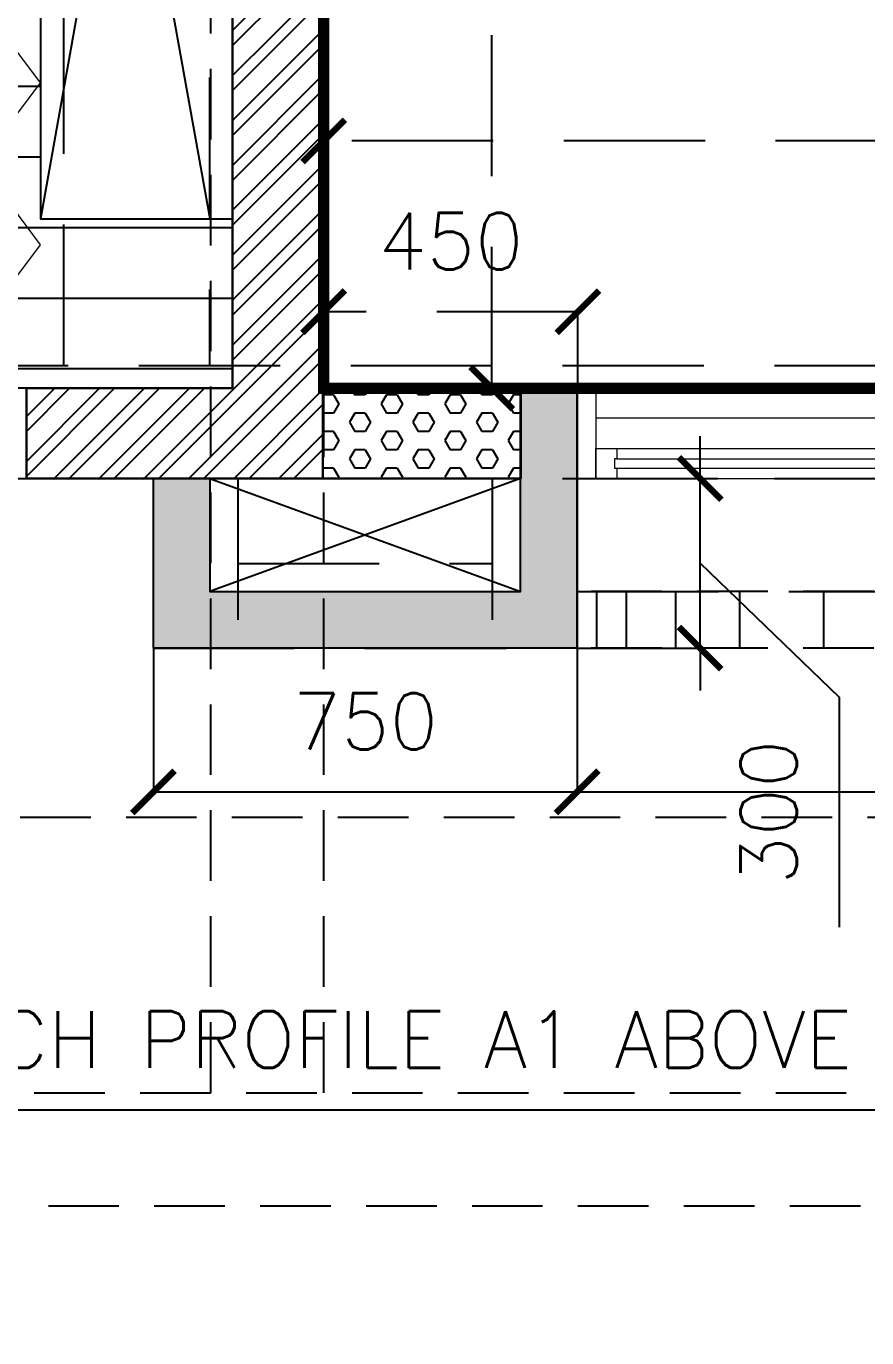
# Model space of a CAD drawing. Header units: millimetres. Extents: x 1135099 to 1230264, y -5736945 to -5695799.
# Drawn here: x 1186106 to 1187594, y -5721204 to -5718883 of the extents above; entities that cross this region are included whole.
import ezdxf

# ---------------------------------------------------------------- set-up
doc = ezdxf.new("R2010")
doc.units = ezdxf.units.MM
doc.header["$LTSCALE"] = 1000
doc.header["$MEASUREMENT"] = 0
for name, pattern in [('$0$( Hidden )', [0.375, 0.25, -0.125]), ('$0$AUDIT_D_120904163729-0', [0]), ('$0$HIDDEN', [0.375, 0.25, -0.125]), ('3BHK-A$0$AUDIT_D_120904163729-0', [0]), ('AUDIT_D_120904163729-0', [0]), ('T8(T9 IS SIMILAR) - 1st FLOOR ELEVATION$0$AUDIT_D_120904163729-0', [0]), ('T8(T9 IS SIMILAR) - 1st FLOOR ELEVATION$0$HIDDEN', [0.375, 0.25, -0.125]), ('T8(T9 IS SIMILAR) - DIMENSION & TEXTING$0$HIDDEN', [0.375, 0.25, -0.125]), ('T8(T9 IS SIMILAR) - TYPICAL FLOOR ELEVATION$1$AUDIT_D_120904163729-0', [0]), ('T8(T9 IS SIMILAR) - TYPICAL FLOOR ELEVATION$1$HIDDEN', [0.375, 0.25, -0.125]), ('T8(T9 IS SIMILAR)$0$$0$HIDDEN', [0.375, 0.25, -0.125])]:
    doc.linetypes.add(name, pattern=pattern)
doc.layers.get('0').update_dxf_attribs({"linetype": 'AUDIT_D_120904163729-0'})
for name, color, linetype in [('$0$a-beam 2', 50, 'Continuous'), ('$0$A-DIM', 1, '$0$AUDIT_D_120904163729-0'), ('3BHK-A$0$A-HATCH -160', 251, '3BHK-A$0$AUDIT_D_120904163729-0'), ('3BHK-A$0$CUT-OUT', 49, 'Continuous'), ('3BHK-A$0$ELE 1', 1, 'Continuous'), ('3BHK-A$0$LEDGE WALL', 5, 'Continuous'), ('T8(T9 IS SIMILAR) - 1st FLOOR ELEVATION$0$A-WALL-FEATURES', 110, 'T8(T9 IS SIMILAR) - 1st FLOOR ELEVATION$0$AUDIT_D_120904163729-0'), ('T8(T9 IS SIMILAR) - DIMENSION & TEXTING$0$A-DIMENSIONS', 2, 'T8(T9 IS SIMILAR) - DIMENSION & TEXTING$0$HIDDEN'), ('T8(T9 IS SIMILAR) - TYPICAL FLOOR ELEVATION$1$A-DIM', 1, 'T8(T9 IS SIMILAR) - TYPICAL FLOOR ELEVATION$1$AUDIT_D_120904163729-0'), ('T8(T9 IS SIMILAR) - TYPICAL FLOOR ELEVATION$1$A-WALL HATCH', 252, 'T8(T9 IS SIMILAR) - TYPICAL FLOOR ELEVATION$1$AUDIT_D_120904163729-0'), ('T8(T9 IS SIMILAR) - TYPICAL FLOOR ELEVATION$1$A-WALL-FEATURES', 6, 'T8(T9 IS SIMILAR) - TYPICAL FLOOR ELEVATION$1$AUDIT_D_120904163729-0'), ('T8(T9 IS SIMILAR)$0$S-BEAM', 20, 'T8(T9 IS SIMILAR)$0$$0$HIDDEN')]:
    doc.layers.add(name, color=color, linetype=linetype)
for name, color, linetype, lineweight in [('3BHK-A$0$A-ODU', 30, 'Continuous', 20), ('3BHK-A$0$A-WALL- 160', 6, 'Continuous', 30), ('3BHK-A$0$Window', 4, 'Continuous', 20), ('T8(T9 IS SIMILAR)$0$D&W', 8, 'Continuous', 25)]:
    doc.layers.add(name, color=color, linetype=linetype, lineweight=lineweight)
doc.layers.add('A-RERA CARPET AREA', color=30, linetype='Continuous', plot=False)
doc.styles.add('$4$Romans 1', font='romans.shx', dxfattribs={"height": 100})
doc.styles.add('T8(T9 IS SIMILAR) - DIMENSION & TEXTING$0$Romans 1', font='romans.shx', dxfattribs={"height": 100})
doc.styles.add('T8(T9 IS SIMILAR) - TYPICAL FLOOR ELEVATION$1$Romans 1', font='romans.shx', dxfattribs={"height": 100})
doc.dimstyles.new('$1$ALPINE S', dxfattribs={"dimscale": 0, "dimtxt": 100, "dimasz": 75, "dimexe": 0, "dimexo": 0, "dimgap": 75, "dimtad": 1, "dimdec": 0, "dimzin": 0, "dimdsep": 46, "dimtxsty": '$4$Romans 1', "dimblk": '$4$_ArchTick', "dimcen": 0.09, "dimclrd": 256, "dimclre": 256, "dimclrt": 7, "dimadec": 0, "dimazin": 0, "dimtfac": 1, "dimtdec": 0, "dimtofl": 0, "dimtmove": 1, "dimatfit": 0, "dimldrblk": '$1$_Open90', "dimfxl": 1, "dimtolj": 1, "dimtzin": 0, "dimarcsym": 0})
doc.dimstyles.new('T8(T9 IS SIMILAR) - DIMENSION & TEXTING$0$ALPINE S', dxfattribs={"dimscale": 0, "dimtxt": 100, "dimasz": 75, "dimexe": 0, "dimexo": 0, "dimgap": 75, "dimtad": 1, "dimdec": 0, "dimzin": 0, "dimdsep": 46, "dimtxsty": 'T8(T9 IS SIMILAR) - DIMENSION & TEXTING$0$Romans 1', "dimblk": 'T8(T9 IS SIMILAR) - DIMENSION & TEXTING$0$_ArchTick', "dimcen": 0.09, "dimclrd": 256, "dimclre": 256, "dimclrt": 7, "dimadec": 0, "dimazin": 0, "dimtfac": 1, "dimtdec": 0, "dimtofl": 0, "dimtmove": 1, "dimatfit": 0, "dimldrblk": 'T8(T9 IS SIMILAR) - DIMENSION & TEXTING$0$_Open90', "dimfxl": 1, "dimtolj": 1, "dimtzin": 0, "dimarcsym": 0})
doc.dimstyles.new('T8(T9 IS SIMILAR) - TYPICAL FLOOR ELEVATION$1$ALPINE S', dxfattribs={"dimscale": 0, "dimtxt": 100, "dimasz": 75, "dimexe": 0, "dimexo": 0, "dimgap": 75, "dimtad": 1, "dimdec": 0, "dimzin": 0, "dimdsep": 46, "dimtxsty": 'T8(T9 IS SIMILAR) - TYPICAL FLOOR ELEVATION$1$Romans 1', "dimblk": 'T8(T9 IS SIMILAR) - TYPICAL FLOOR ELEVATION$1$_ArchTick', "dimcen": 0.09, "dimclrd": 256, "dimclre": 256, "dimclrt": 7, "dimadec": 0, "dimazin": 0, "dimtfac": 1, "dimtdec": 0, "dimtofl": 0, "dimtmove": 1, "dimatfit": 0, "dimldrblk": 'T8(T9 IS SIMILAR) - TYPICAL FLOOR ELEVATION$1$_Open90', "dimfxl": 1, "dimtolj": 1, "dimtzin": 0, "dimarcsym": 0})

# ---------------------------------------------------------------- blocks, each defined once
blk = doc.blocks.new('$0$A$C76D3746F')
at = {"layer": '$0$a-beam 2', "color": 8, "linetype": '$0$( Hidden )', "ltscale": 0.5}
for p, q in [((-1800, -10184.9, 0), (-1800, -5599.8)), ((-1600, -10184.9, 0), (-1600, -5599.8)), ((-350.1, -10184.9, 0), (-5100, -10184.9)), ((0, -10384.9, 0), (-5100, -10384.9))]:
    blk.add_line(p, q, dxfattribs=at)
blk = doc.blocks.new('T8(T9 IS SIMILAR) - DIMENSION & TEXTING$0$_ArchTick')
at = {"color": 0, "linetype": 'ByBlock', "const_width": 0.15}
blk.add_lwpolyline([(-0.5, -0.5), (0.5, 0.5)], dxfattribs=at)
blk = doc.blocks.new('*D382')
at = {"layer": 'T8(T9 IS SIMILAR) - DIMENSION & TEXTING$0$A-DIMENSIONS', "linetype": 'T8(T9 IS SIMILAR) - DIMENSION & TEXTING$0$HIDDEN', "lineweight": -2, "transparency": 16777216}
for p, q in [((1186632.7, -5719227.5), (1186632.7, -5719085.7)), ((1189932.7, -5719227.5), (1189932.7, -5719085.7))]:
    blk.add_line(p, q, dxfattribs=at)
at = {"layer": 'T8(T9 IS SIMILAR) - DIMENSION & TEXTING$0$A-DIMENSIONS', "lineweight": -2, "transparency": 16777216}
blk.add_line((1189932.7, -5719085.7), (1186632.7, -5719085.7), dxfattribs=at)
at = {"layer": 'T8(T9 IS SIMILAR) - DIMENSION & TEXTING$0$A-DIMENSIONS', "linetype": 'ByBlock', "lineweight": -2, "transparency": 16777216, "xscale": 75, "yscale": 75, "zscale": 75, "rotation": 180}
blk.add_blockref('T8(T9 IS SIMILAR) - DIMENSION & TEXTING$0$_ArchTick', (1186632.7, -5719085.7), dxfattribs=at)
at = {"layer": 'T8(T9 IS SIMILAR) - DIMENSION & TEXTING$0$A-DIMENSIONS', "linetype": 'ByBlock', "lineweight": -2, "transparency": 16777216, "xscale": 75, "yscale": 75, "zscale": 75}
blk.add_blockref('T8(T9 IS SIMILAR) - DIMENSION & TEXTING$0$_ArchTick', (1189932.7, -5719085.7), dxfattribs=at)
at = {"layer": 'T8(T9 IS SIMILAR) - DIMENSION & TEXTING$0$A-DIMENSIONS', "color": 7, "linetype": 'ByBlock', "transparency": 16777216, "insert": (1188282.7, -5718960.7), "char_height": 100, "attachment_point": 5, "style": 'T8(T9 IS SIMILAR) - DIMENSION & TEXTING$0$Romans 1'}
blk.add_mtext('\\A1;3300', dxfattribs=at)
blk = doc.blocks.new('T8(T9 IS SIMILAR) - DIMENSION & TEXTING$0$_Open90')
at = {"color": 0, "linetype": 'ByBlock', "lineweight": -2}
for p, q in [((-0.5, 0.5), (0, 0)), ((0, 0), (-1, 0)), ((0, 0), (-0.5, -0.5))]:
    blk.add_line(p, q, dxfattribs=at)
blk = doc.blocks.new('*D387')
at = {"layer": 'T8(T9 IS SIMILAR) - DIMENSION & TEXTING$0$A-DIMENSIONS', "linetype": 'T8(T9 IS SIMILAR) - DIMENSION & TEXTING$0$HIDDEN', "lineweight": -2, "transparency": 16777216}
for p, q in [((1186632.7, -5719523.5), (1186632.7, -5719388)), ((1187082.7, -5719523.5), (1187082.7, -5719388))]:
    blk.add_line(p, q, dxfattribs=at)
at = {"layer": 'T8(T9 IS SIMILAR) - DIMENSION & TEXTING$0$A-DIMENSIONS', "lineweight": -2, "transparency": 16777216}
blk.add_line((1187082.7, -5719388), (1186632.7, -5719388), dxfattribs=at)
at = {"layer": 'T8(T9 IS SIMILAR) - DIMENSION & TEXTING$0$A-DIMENSIONS', "linetype": 'ByBlock', "lineweight": -2, "transparency": 16777216, "xscale": 75, "yscale": 75, "zscale": 75, "rotation": 180}
blk.add_blockref('T8(T9 IS SIMILAR) - DIMENSION & TEXTING$0$_ArchTick', (1186632.7, -5719388), dxfattribs=at)
at = {"layer": 'T8(T9 IS SIMILAR) - DIMENSION & TEXTING$0$A-DIMENSIONS', "linetype": 'ByBlock', "lineweight": -2, "transparency": 16777216, "xscale": 75, "yscale": 75, "zscale": 75}
blk.add_blockref('T8(T9 IS SIMILAR) - DIMENSION & TEXTING$0$_ArchTick', (1187082.7, -5719388), dxfattribs=at)
at = {"layer": 'T8(T9 IS SIMILAR) - DIMENSION & TEXTING$0$A-DIMENSIONS', "color": 7, "linetype": 'ByBlock', "transparency": 16777216, "insert": (1186857.7, -5719263), "char_height": 100, "attachment_point": 5, "style": 'T8(T9 IS SIMILAR) - DIMENSION & TEXTING$0$Romans 1'}
blk.add_mtext('\\A1;450', dxfattribs=at)
blk = doc.blocks.new('*D364')
at = {"layer": 'T8(T9 IS SIMILAR) - DIMENSION & TEXTING$0$A-DIMENSIONS', "linetype": 'T8(T9 IS SIMILAR) - DIMENSION & TEXTING$0$HIDDEN', "lineweight": -2, "transparency": 16777216}
for p, q in [((1187097.1, -5714848.5), (1186930.2, -5714848.5)), ((1187097.1, -5719523.3), (1186930.2, -5719523.3))]:
    blk.add_line(p, q, dxfattribs=at)
at = {"layer": 'T8(T9 IS SIMILAR) - DIMENSION & TEXTING$0$A-DIMENSIONS', "lineweight": -2, "transparency": 16777216}
blk.add_line((1186930.2, -5719523.3), (1186930.2, -5714848.5), dxfattribs=at)
at = {"layer": 'T8(T9 IS SIMILAR) - DIMENSION & TEXTING$0$A-DIMENSIONS', "linetype": 'ByBlock', "lineweight": -2, "transparency": 16777216, "xscale": 75, "yscale": 75, "zscale": 75}
for p, rotation in [((1186930.2, -5714848.5), 90), ((1186930.2, -5719523.3), 270)]:
    blk.add_blockref('T8(T9 IS SIMILAR) - DIMENSION & TEXTING$0$_ArchTick', p, dxfattribs=dict(at, rotation=rotation))
at = {"layer": 'T8(T9 IS SIMILAR) - DIMENSION & TEXTING$0$A-DIMENSIONS', "color": 7, "linetype": 'ByBlock', "transparency": 16777216, "insert": (1186805.2, -5717185.9), "char_height": 100, "attachment_point": 5, "rotation": 90, "style": 'T8(T9 IS SIMILAR) - DIMENSION & TEXTING$0$Romans 1'}
blk.add_mtext('\\A1;4675', dxfattribs=at)
blk = doc.blocks.new('T8(T9 IS SIMILAR) - 1st FLOOR ELEVATION')
at = {"layer": 'T8(T9 IS SIMILAR) - 1st FLOOR ELEVATION$0$A-WALL-FEATURES', "color": 4, "linetype": 'T8(T9 IS SIMILAR) - 1st FLOOR ELEVATION$0$HIDDEN', "ltscale": 0.5}
for p, q in [((1189481.4, -5719883.3, -0.6), (1187081.4, -5719883.3, -0.6)), ((1187081.4, -5719983.3, -0.6), (1187081.4, -5719883.3, -0.6)), ((1187116.3, -5719983.3, -0.6), (1187116.3, -5719883.3, -0.6)), ((1187168.7, -5719983.3, -0.6), (1187168.7, -5719883.3, -0.6)), ((1187256, -5719983.3, -0.6), (1187256, -5719883.3, -0.6)), ((1187369.5, -5719983.3, -0.6), (1187369.5, -5719883.3, -0.6)), ((1187517.9, -5719983.3, -0.6), (1187517.9, -5719883.3, -0.6)), ((1189481.4, -5719983.3, -0.6), (1187081.4, -5719983.3, -0.6))]:
    blk.add_line(p, q, dxfattribs=at)
at = {"layer": 'T8(T9 IS SIMILAR) - 1st FLOOR ELEVATION$0$A-WALL-FEATURES', "color": 4, "linetype": 'T8(T9 IS SIMILAR) - 1st FLOOR ELEVATION$0$HIDDEN', "ltscale": 0.5, "elevation": 0}
blk.add_lwpolyline([(1190532.7, -5717733.5), (1190532.7, -5720283.5), (1186032.7, -5720283.5), (1186032.7, -5719683.5)], dxfattribs=at)
blk = doc.blocks.new('3BHK-A$0$2400')
at = {"layer": '3BHK-A$0$Window', "color": 1, "lineweight": 13}
for p, q in [((1151176.5, -5692111.9), (1148842.5, -5692111.9)), ((1149607.5, -5692111.9), (1148880, -5692111.9)), ((1149607.5, -5692165.3), (1148880, -5692165.3)), ((1150373.7, -5692165.3), (1149645, -5692165.3)), ((1150411.2, -5692165.3), (1151176.5, -5692165.3)), ((1149607.5, -5692218.6), (1148842.5, -5692218.6)), ((1150373.7, -5692218.6), (1149645, -5692218.6)), ((1151139, -5692218.6), (1150411.2, -5692218.6)), ((1150373.7, -5692271.9), (1148842.5, -5692271.9)), ((1151139, -5692271.9), (1150411.2, -5692271.9))]:
    blk.add_line(p, q, dxfattribs=at)
at = {"layer": '3BHK-A$0$Window', "color": 5, "lineweight": 13}
for p, q in [((1149607.5, -5692142.2), (1148880, -5692142.2)), ((1149607.5, -5692146.7), (1148880, -5692146.7)), ((1150373.7, -5692183.8), (1149645, -5692183.8)), ((1150373.7, -5692200), (1149645, -5692200)), ((1151139, -5692237.2), (1150411.2, -5692237.2)), ((1151139, -5692253.3), (1150411.2, -5692253.3))]:
    blk.add_line(p, q, dxfattribs=at)
at = {"layer": '3BHK-A$0$Window', "color": 4, "lineweight": 13}
for points in [[(1148842.5, -5692111.9), (1148809.5, -5692111.9), (1148809.5, -5692271.9), (1148842.5, -5692271.9)], [(1148880, -5692146.7), (1148880, -5692165.3), (1148842.5, -5692165.3), (1148842.5, -5692111.9), (1148880, -5692111.9), (1148880, -5692142.2), (1148875.5, -5692142.2), (1148875.5, -5692146.7)], [(1149607.5, -5692146.7), (1149607.5, -5692165.3), (1149645, -5692165.3), (1149645, -5692111.9), (1149607.5, -5692111.9), (1149607.5, -5692142.2), (1149612, -5692142.2), (1149612, -5692146.7)], [(1151209.5, -5692111.9), (1151176.5, -5692111.9), (1151176.5, -5692271.9), (1151209.5, -5692271.9)], [(1149645, -5692200), (1149645, -5692218.6), (1149607.5, -5692218.6), (1149607.5, -5692165.3), (1149645, -5692165.3), (1149645, -5692183.8), (1149640.5, -5692183.8), (1149640.5, -5692200)], [(1150373.7, -5692200), (1150373.7, -5692218.6), (1150411.2, -5692218.6), (1150411.2, -5692165.3), (1150373.7, -5692165.3), (1150373.7, -5692183.8), (1150378.2, -5692183.8), (1150378.2, -5692200)], [(1150411.2, -5692253.3), (1150411.2, -5692271.9), (1150373.7, -5692271.9), (1150373.7, -5692218.6), (1150411.2, -5692218.6), (1150411.2, -5692237.2), (1150406.7, -5692237.2), (1150406.7, -5692253.3)], [(1151139, -5692253.3), (1151139, -5692271.9), (1151176.5, -5692271.9), (1151176.5, -5692218.6), (1151139, -5692218.6), (1151139, -5692237.2), (1151143.5, -5692237.2), (1151143.5, -5692253.3)]]:
    blk.add_lwpolyline(points, close=True, dxfattribs=at)
blk = doc.blocks.new('3BHK-A$0$odu1')
at = {"layer": '3BHK-A$0$A-ODU'}
for p, q in [((258.1, -900), (258.1, -926.8)), ((271.4, -900), (271.4, -926.8)), ((289, -900), (289, -926.8)), ((302.3, -900), (302.3, -926.8)), ((271.4, -926.8), (258.1, -926.8)), ((302.3, -926.8), (289, -926.8))]:
    blk.add_line(p, q, dxfattribs=at)
for points in [[(88.5, -533), (88.5, -55, 0.504861), (60.4, -82.8), (60.4, -505.3, 0.504861)], [(88.5, -528.7), (88.5, -59.3), (88.5, -59.3, 0.414214), (65.1, -82.8), (65.1, -505.3, 0.414214), (88.5, -528.7)]]:
    blk.add_lwpolyline(points, format="xyb", close=True, dxfattribs=at)
for points in [[(388.5, -900), (388.5, -55), (88.5, -55), (88.5, -900)], [(365.1, -876.5), (365.1, -78.5), (112, -78.5), (112, -876.5)]]:
    blk.add_lwpolyline(points, close=True, dxfattribs=at)
at = {"layer": '3BHK-A$0$A-ODU', "color": 0, "lineweight": 20, "ltscale": 300}
for points in [[(32, -169.4), (-70.1, -169.4), (-70.1, -218.7), (-122.9, -148.3), (-70.1, -77.9), (-70.1, -127.2), (32, -127.2)], [(32, -456), (-70.1, -456), (-70.1, -505.3), (-122.9, -434.9), (-70.1, -364.4), (-70.1, -413.7), (32, -413.7)]]:
    blk.add_lwpolyline(points, close=True, dxfattribs=at)
at = {"layer": '3BHK-A$0$A-ODU', "color": 3}
for points in [[(88.5, -212.3), (53.8, -212.3), (53.8, -235.7), (88.5, -235.7)], [(388.5, -212.3), (463.5, -212.3), (463.5, -235.7), (388.5, -235.7)], [(88.5, -742.7), (53.8, -742.7), (53.8, -719.3), (88.5, -719.3)], [(388.5, -742.7), (463.5, -742.7), (463.5, -719.3), (388.5, -719.3)]]:
    blk.add_lwpolyline(points, dxfattribs=at)
blk = doc.blocks.new('3BHK-A')
at = {"layer": '3BHK-A$0$A-HATCH -160', "linetype": 'ByBlock'}
h = blk.add_hatch(dxfattribs=at)
h.set_pattern_fill('ANSI32', color=256, scale=150)
h.set_pattern_definition([(45, (-0.65, 1285.594), (-39.77475644, 39.77475644), []), (45, (25.864, 1285.594), (-39.77475644, 39.77475644), [])])
h.paths.add_polyline_path([(1186107.7, -5719684.9), (1186107.7, -5719524.7), (1186472.7, -5719524.7), (1186472.7, -5717559.7), (1186152.8, -5717559.7), (1186152.8, -5717399.7), (1186632.7, -5717399.7), (1186632.7, -5719524.7), (1186632.7, -5719523.4), (1186632.7, -5719683.5)])
at = {"layer": '3BHK-A$0$CUT-OUT'}
h = blk.add_hatch(dxfattribs=at)
h.set_pattern_fill('ANSI31', color=256, scale=1000, angle=135)
h.set_pattern_definition([(180, (23757.98, 261.17), (-2e-14, -125), [])])
h.paths.add_polyline_path([(1186472.3, -5719523.5), (1184992.7, -5719523.5), (1184992.7, -5719223.5), (1185485.5, -5719223.5), (1185485.5, -5717558.5), (1186132.6, -5717558.5), (1186132.6, -5719223.5), (1186472.6, -5719223.5)])
at = {"layer": '3BHK-A$0$LEDGE WALL'}
h = blk.add_hatch(dxfattribs=at)
h.set_pattern_fill('HEX', color=8, scale=150, angle=180)
h.paths.add_polyline_path([(1186982.8, -5719523.5), (1186632.7, -5719523.5), (1186632.7, -5719683.5), (1186982.8, -5719683.5)])
at = {"layer": '3BHK-A$0$A-WALL- 160', "linetype": 'ByBlock'}
for p, q in [((1186632.7, -5719683.5, 0), (1186632.7, -5717398.5, 0)), ((1186472.7, -5719523.5, 0), (1186472.7, -5717558.5, 0)), ((1187082.7, -5719523.5, 0), (1187082.7, -5719683.5, 0)), ((1186472.7, -5719683.5, 0), (1186632.7, -5719683.5, 0))]:
    blk.add_line(p, q, dxfattribs=at)
at = {"layer": '3BHK-A$0$A-WALL- 160', "linetype": 'ByBlock', "elevation": 0}
blk.add_lwpolyline([(1186472.7, -5719683.5), (1186107.7, -5719683.5), (1186107.7, -5719523.5), (1186472.7, -5719523.5)], dxfattribs=at)
at = {"layer": '3BHK-A$0$A-WALL- 160', "linetype": 'ByBlock', "elevation": -0.5}
blk.add_lwpolyline([(1186982.8, -5719523.5), (1186632.7, -5719523.5), (1186632.7, -5719683.5), (1186982.8, -5719683.5)], close=True, dxfattribs=at)
at = {"layer": '3BHK-A$0$CUT-OUT'}
for p, q in [((1186132.3, -5717558.5, 0), (1186432.7, -5719223.4, 0.6)), ((1186432.6, -5717548.4, 0), (1186132.6, -5719223.5, 0.6))]:
    blk.add_line(p, q, dxfattribs=at)
at = {"layer": '3BHK-A$0$CUT-OUT', "elevation": 0.4}
blk.add_lwpolyline([(1186472.3, -5719523.5), (1184992.7, -5719523.5), (1184992.7, -5719223.5), (1185485.5, -5719223.5), (1185485.5, -5717558.5), (1186132.6, -5717558.5), (1186132.6, -5719223.5), (1186472.6, -5719223.5)], close=True, dxfattribs=at)
at = {"layer": '3BHK-A$0$ELE 1', "linetype": 'ByBlock'}
blk.add_line((1186132.6, -5717558.5, 0), (1186132.6, -5719223.5, 0), dxfattribs=at)
at = {"layer": '3BHK-A$0$ELE 1', "linetype": 'ByBlock', "elevation": 0.6}
blk.add_lwpolyline([(1186132.6, -5719223.5), (1186432.7, -5719223.5)], dxfattribs=at)
at = {"layer": '3BHK-A$0$A-ODU', "rotation": 180.0000792536791}
blk.add_blockref('3BHK-A$0$odu1', (1186009.4, -5719417.8, 0.3), dxfattribs=at)
at = {"layer": '3BHK-A$0$A-WALL- 160', "linetype": 'ByBlock', "xscale": -1}
blk.add_blockref('3BHK-A$0$2400', (2338292.2, -27411.6, 0), dxfattribs=at)
blk = doc.blocks.new('T8(T9 IS SIMILAR) - TYPICAL FLOOR ELEVATION$1$_ArchTick')
at = {"color": 0, "linetype": 'ByBlock', "const_width": 0.15}
blk.add_lwpolyline([(-0.5, -0.5), (0.5, 0.5)], dxfattribs=at)
blk = doc.blocks.new('*D756')
at = {"layer": 'T8(T9 IS SIMILAR) - TYPICAL FLOOR ELEVATION$1$A-DIM', "linetype": 'T8(T9 IS SIMILAR) - TYPICAL FLOOR ELEVATION$1$HIDDEN', "lineweight": -2, "transparency": 16777216}
for p, q in [((1186332.7, -5719983.5), (1186332.7, -5720238.2)), ((1187082.7, -5719983.5), (1187082.7, -5720238.2))]:
    blk.add_line(p, q, dxfattribs=at)
at = {"layer": 'T8(T9 IS SIMILAR) - TYPICAL FLOOR ELEVATION$1$A-DIM', "lineweight": -2, "transparency": 16777216}
blk.add_line((1186332.7, -5720238.2), (1187082.7, -5720238.2), dxfattribs=at)
at = {"layer": 'T8(T9 IS SIMILAR) - TYPICAL FLOOR ELEVATION$1$A-DIM', "linetype": 'ByBlock', "lineweight": -2, "transparency": 16777216, "xscale": 75, "yscale": 75, "zscale": 75, "rotation": 180}
blk.add_blockref('T8(T9 IS SIMILAR) - TYPICAL FLOOR ELEVATION$1$_ArchTick', (1186332.7, -5720238.2), dxfattribs=at)
at = {"layer": 'T8(T9 IS SIMILAR) - TYPICAL FLOOR ELEVATION$1$A-DIM', "linetype": 'ByBlock', "lineweight": -2, "transparency": 16777216, "xscale": 75, "yscale": 75, "zscale": 75}
blk.add_blockref('T8(T9 IS SIMILAR) - TYPICAL FLOOR ELEVATION$1$_ArchTick', (1187082.7, -5720238.2), dxfattribs=at)
at = {"layer": 'T8(T9 IS SIMILAR) - TYPICAL FLOOR ELEVATION$1$A-DIM', "color": 7, "linetype": 'ByBlock', "transparency": 16777216, "insert": (1186707.7, -5720113.2), "char_height": 100, "attachment_point": 5, "style": 'T8(T9 IS SIMILAR) - TYPICAL FLOOR ELEVATION$1$Romans 1'}
blk.add_mtext('\\A1;750', dxfattribs=at)
blk = doc.blocks.new('T8(T9 IS SIMILAR) - TYPICAL FLOOR ELEVATION$1$_Open90')
at = {"color": 0, "linetype": 'ByBlock', "lineweight": -2}
for p, q in [((-0.5, 0.5), (0, 0)), ((0, 0), (-1, 0)), ((0, 0), (-0.5, -0.5))]:
    blk.add_line(p, q, dxfattribs=at)
blk = doc.blocks.new('*D757')
at = {"layer": 'T8(T9 IS SIMILAR) - TYPICAL FLOOR ELEVATION$1$A-DIM', "lineweight": -2, "transparency": 16777216}
for p, q in [((1187300.4, -5719683.5), (1187300.4, -5719608.5)), ((1187300.4, -5719983.5), (1187300.4, -5719683.5)), ((1187300.4, -5719833.5), (1187546.7, -5720070.5)), ((1187300.4, -5719983.5), (1187300.4, -5720058.5)), ((1187546.7, -5720070.5), (1187546.7, -5720477.7))]:
    blk.add_line(p, q, dxfattribs=at)
at = {"layer": 'T8(T9 IS SIMILAR) - TYPICAL FLOOR ELEVATION$1$A-DIM', "linetype": 'T8(T9 IS SIMILAR) - TYPICAL FLOOR ELEVATION$1$HIDDEN', "lineweight": -2, "transparency": 16777216}
for p, q in [((1187082.7, -5719683.5), (1187300.4, -5719683.5)), ((1187082.7, -5719983.5), (1187300.4, -5719983.5))]:
    blk.add_line(p, q, dxfattribs=at)
at = {"layer": 'T8(T9 IS SIMILAR) - TYPICAL FLOOR ELEVATION$1$A-DIM', "linetype": 'ByBlock', "lineweight": -2, "transparency": 16777216, "xscale": 75, "yscale": 75, "zscale": 75}
for p, rotation in [((1187300.4, -5719683.5), 270), ((1187300.4, -5719983.5), 90)]:
    blk.add_blockref('T8(T9 IS SIMILAR) - TYPICAL FLOOR ELEVATION$1$_ArchTick', p, dxfattribs=dict(at, rotation=rotation))
at = {"layer": 'T8(T9 IS SIMILAR) - TYPICAL FLOOR ELEVATION$1$A-DIM', "color": 7, "linetype": 'ByBlock', "transparency": 16777216, "insert": (1187421.7, -5720274.1), "char_height": 100, "attachment_point": 5, "rotation": 90, "style": 'T8(T9 IS SIMILAR) - TYPICAL FLOOR ELEVATION$1$Romans 1'}
blk.add_mtext('\\A1;300', dxfattribs=at)
blk = doc.blocks.new('$4$_ArchTick')
at = {"color": 0, "linetype": 'ByBlock', "const_width": 0.15}
blk.add_lwpolyline([(-0.5, -0.5), (0.5, 0.5)], dxfattribs=at)
blk = doc.blocks.new('*D128')
at = {"layer": '$0$A-DIM', "linetype": '$0$HIDDEN', "lineweight": -2, "transparency": 16777216}
for p, q in [((2250.7, -1183.7), (2250.7, -1438.3)), ((4650.7, -1183.7), (4650.7, -1438.3))]:
    blk.add_line(p, q, dxfattribs=at)
at = {"layer": '$0$A-DIM', "lineweight": -2, "transparency": 16777216}
for p, q in [((2250.7, -1438.3), (4650.7, -1438.3)), ((3450.7, -1438.3), (2963.8, -2001.7)), ((2963.8, -2001.7), (418.5, -2001.7))]:
    blk.add_line(p, q, dxfattribs=at)
at = {"layer": '$0$A-DIM', "linetype": 'ByBlock', "lineweight": -2, "transparency": 16777216, "xscale": 75, "yscale": 75, "zscale": 75, "rotation": 180}
blk.add_blockref('$4$_ArchTick', (2250.7, -1438.3), dxfattribs=at)
at = {"layer": '$0$A-DIM', "linetype": 'ByBlock', "lineweight": -2, "transparency": 16777216, "xscale": 75, "yscale": 75, "zscale": 75}
blk.add_blockref('$4$_ArchTick', (4650.7, -1438.3), dxfattribs=at)
at = {"layer": '$0$A-DIM', "color": 7, "linetype": 'ByBlock', "transparency": 16777216, "insert": (1691.1, -1876.7), "char_height": 100, "attachment_point": 5, "style": '$4$Romans 1'}
blk.add_mtext('\\A1;2400 ARCH PROFILE A1 ABOVE', dxfattribs=at)
blk = doc.blocks.new('$1$_Open90')
at = {"color": 0, "linetype": 'ByBlock', "lineweight": -2}
for p, q in [((-0.5, 0.5), (0, 0)), ((0, 0), (-1, 0)), ((0, 0), (-0.5, -0.5))]:
    blk.add_line(p, q, dxfattribs=at)
blk = doc.blocks.new('T8(T9 IS SIMILAR) - DIMENSION & TEXTING')
at = {"layer": 'T8(T9 IS SIMILAR) - DIMENSION & TEXTING$0$A-DIMENSIONS', "linetype": 'ByBlock'}
for base, p1, p2, angle, picture, middle in [((1186930.2, -5714848.5, 0.5), (1187097.1, -5719523.3, 1), (1187097.1, -5714848.5, 1), 270, '*D364', (1186805.2, -5717185.9, 0.5)), ((1186632.7, -5719085.7, 0.5), (1189932.7, -5719227.5, 0.6), (1186632.7, -5719227.5, 0.5), 180, '*D382', (1188282.7, -5718960.7, 0.5)), ((1186632.7, -5719388, 0.5), (1187082.7, -5719523.5, 0.5), (1186632.7, -5719523.5, 0.5), 180, '*D387', (1186857.7, -5719263, 0.5))]:
    dim = blk.add_linear_dim(base=base, p1=p1, p2=p2, angle=angle, dimstyle='T8(T9 IS SIMILAR) - DIMENSION & TEXTING$0$ALPINE S', override={"dimscale": 1, "dimfxl": 5, "dimarcsym": 1}, dxfattribs=at)
    dim.commit()
    dim.dimension.update_dxf_attribs({"geometry": picture, "text_midpoint": middle})
blk = doc.blocks.new('T8(T9 IS SIMILAR) - TYPICAL FLOOR ELEVATION')
at = {"layer": 'T8(T9 IS SIMILAR) - TYPICAL FLOOR ELEVATION$1$A-WALL HATCH', "linetype": 'ByBlock'}
h = blk.add_hatch(dxfattribs=at)
h.set_pattern_fill('ZIGZAG', color=256, scale=250)
h.set_pattern_definition([(0, (0, 0), (31.25, 31.25), [31.25, -31.25]), (90, (31.25, 0), (-31.25, 31.25), [31.25, -31.25])])
h.paths.add_polyline_path([(1186332.7, -5719983.5), (1186332.7, -5719683.5), (1186432.7, -5719683.5), (1186432.7, -5719883.5), (1186982.7, -5719883.5), (1186982.7, -5719523.5), (1187082.7, -5719523.5), (1187082.7, -5719983.5)])
h.paths.add_polyline_path([(1190232.7, -5719983.5), (1190232.7, -5719683.5), (1190132.7, -5719683.5), (1190132.7, -5719883.5), (1189582.7, -5719883.5), (1189582.7, -5719523.5), (1189482.7, -5719523.5), (1189482.7, -5719983.5)])
h.paths.add_polyline_path([(1190857.7, -5717933.5), (1190857.7, -5717733.5), (1190757.7, -5717733.5), (1190757.7, -5717933.5)])
h.paths.add_polyline_path([(1193357.7, -5717733.5), (1193357.7, -5717933.5), (1193257.7, -5717933.5), (1193257.7, -5717733.5)])
h.paths.add_polyline_path([(1196632.8, -5709938.8), (1196632.8, -5709738.8), (1196532.8, -5709738.8), (1196532.8, -5709938.8)])
h.paths.add_polyline_path([(1194132, -5709738.8), (1194132, -5709938.8), (1194032, -5709938.8), (1194032, -5709738.8)])
h.paths.add_polyline_path([(1195742.7, -5701889.7), (1196212.8, -5701889.7), (1196212.8, -5702349.7), (1196112.8, -5702349.7), (1196112.8, -5701989.7), (1195742.7, -5701989.7)])
h.paths.add_polyline_path([(1198312.8, -5702349.7), (1198312.8, -5701889.7), (1199132.6, -5701889.7), (1199132.6, -5701989.7), (1198412.8, -5701989.7), (1198412.8, -5702349.7)])
h.paths.add_polyline_path([(1199662.5, -5701090.3), (1199662.5, -5700890.3), (1199762.5, -5700890.3), (1199762.5, -5701090.3)])
h.paths.add_polyline_path([(1201862.6, -5700890.3), (1201862.6, -5701090.3), (1201962.6, -5701090.3), (1201962.6, -5700890.3)])
h.paths.add_polyline_path([(1210681.9, -5700890.3), (1210681.9, -5701090.3), (1210581.9, -5701090.3), (1210581.9, -5700890.3)])
h.paths.add_polyline_path([(1212882, -5701090.3), (1212882, -5700890.3), (1212782, -5700890.3), (1212782, -5701090.3)])
h.paths.add_polyline_path([(1214231.8, -5702349.7), (1214231.8, -5701889.7), (1213412.3, -5701889.7), (1213412.3, -5701989.7), (1214131.8, -5701989.7), (1214131.8, -5702349.7)])
h.paths.add_polyline_path([(1216801.9, -5701889.7), (1216331.8, -5701889.7), (1216331.8, -5702349.7), (1216431.8, -5702349.7), (1216431.8, -5701989.7), (1216801.9, -5701989.7)])
h.paths.add_polyline_path([(1215911.7, -5709938.8), (1215911.7, -5709738.8), (1216011.7, -5709738.8), (1216011.7, -5709938.8)])
h.paths.add_polyline_path([(1218412.5, -5709738.8), (1218412.5, -5709938.8), (1218512.5, -5709938.8), (1218512.5, -5709738.8)])
h.paths.add_polyline_path([(1221686.9, -5717933.5), (1221686.9, -5717733.5), (1221786.9, -5717733.5), (1221786.9, -5717933.5)])
h.paths.add_polyline_path([(1219186.9, -5717733.5), (1219186.9, -5717933.5), (1219286.9, -5717933.5), (1219286.9, -5717733.5)])
h.paths.add_polyline_path([(1222311.8, -5719983.5), (1222311.8, -5719683.5), (1222411.8, -5719683.5), (1222411.8, -5719883.5), (1222961.8, -5719883.5), (1222961.8, -5719523.5), (1223061.8, -5719523.5), (1223061.8, -5719983.5)])
h.paths.add_polyline_path([(1226211.8, -5719983.5), (1226211.8, -5719683.5), (1226111.8, -5719683.5), (1226111.8, -5719883.5), (1225561.8, -5719883.5), (1225561.8, -5719523.5), (1225461.8, -5719523.5), (1225461.8, -5719983.5)])
h.paths.add_polyline_path([(1217001.9, -5727584.6), (1216901.9, -5727584.6), (1216901.9, -5727784.6), (1216356.8, -5727784.6), (1216356.8, -5727424.6), (1216256.8, -5727424.6), (1216256.8, -5727884.6), (1217001.9, -5727884.6)])
h.paths.add_polyline_path([(1214156.8, -5727424.6), (1214056.8, -5727424.6), (1214056.8, -5727784.6), (1213412.3, -5727784.6), (1213412.3, -5727884.6), (1214156.8, -5727884.6)])
h.paths.add_polyline_path([(1210681.9, -5728884), (1210681.9, -5728684), (1210581.9, -5728684), (1210581.9, -5728884)])
h.paths.add_polyline_path([(1212882, -5728684), (1212882, -5728884), (1212782, -5728884), (1212782, -5728684)])
h.paths.add_polyline_path([(1201862.6, -5728884), (1201862.6, -5728684), (1201962.6, -5728684), (1201962.6, -5728884)])
h.paths.add_polyline_path([(1199662.5, -5728684), (1199662.5, -5728884), (1199762.5, -5728884), (1199762.5, -5728684)])
h.paths.add_polyline_path([(1198387.7, -5727424.6), (1198487.7, -5727424.6), (1198487.7, -5727784.6), (1199132.3, -5727784.6), (1199132.3, -5727884.6), (1198387.7, -5727884.6)])
h.paths.add_polyline_path([(1195542.6, -5727584.6), (1195642.6, -5727584.6), (1195642.6, -5727784.6), (1196187.7, -5727784.6), (1196187.7, -5727424.6), (1196287.7, -5727424.6), (1196287.7, -5727884.6), (1195542.6, -5727884.6)])
at = {"layer": 'T8(T9 IS SIMILAR) - TYPICAL FLOOR ELEVATION$1$A-WALL-FEATURES', "color": 8, "linetype": 'ByBlock'}
for p, q in [((1186982.7, -5719683.5, 0), (1186432.7, -5719883.5, 0)), ((1186432.7, -5719683.7, 0), (1186982.7, -5719883.5, 0))]:
    blk.add_line(p, q, dxfattribs=at)
at = {"layer": 'T8(T9 IS SIMILAR) - TYPICAL FLOOR ELEVATION$1$A-WALL-FEATURES', "color": 8, "linetype": 'T8(T9 IS SIMILAR) - TYPICAL FLOOR ELEVATION$1$HIDDEN'}
blk.add_line((1187082.7, -5719883.5, 0), (1189482.7, -5719883.5, 0), dxfattribs=at)
at = {"layer": 'T8(T9 IS SIMILAR) - TYPICAL FLOOR ELEVATION$1$A-WALL-FEATURES', "linetype": 'ByBlock', "elevation": 0}
blk.add_lwpolyline([(1186332.7, -5719983.5), (1186332.7, -5719683.5), (1186432.7, -5719683.5), (1186432.7, -5719883.5), (1186982.7, -5719883.5), (1186982.7, -5719523.5), (1187082.7, -5719523.5), (1187082.7, -5719983.5)], close=True, dxfattribs=at)
at = {"layer": 'T8(T9 IS SIMILAR) - TYPICAL FLOOR ELEVATION$1$A-DIM', "linetype": 'ByBlock'}
dim = blk.add_linear_dim(base=(1187300.4, -5719683.5), p1=(1187082.7, -5719983.5), p2=(1187082.7, -5719683.5, 0), angle=90, dimstyle='T8(T9 IS SIMILAR) - TYPICAL FLOOR ELEVATION$1$ALPINE S', override={"dimscale": 1, "dimfxl": 5, "dimarcsym": 1}, dxfattribs=at)
dim.commit()
dim.dimension.update_dxf_attribs({"geometry": '*D757', "text_midpoint": (1187546.7, -5720145.5), "dimtype": 128})
dim = blk.add_linear_dim(base=(1187082.7, -5720238.2), p1=(1186332.7, -5719983.5, 0), p2=(1187082.7, -5719983.5, 0), dimstyle='T8(T9 IS SIMILAR) - TYPICAL FLOOR ELEVATION$1$ALPINE S', override={"dimscale": 1, "dimfxl": 5, "dimarcsym": 1}, dxfattribs=at)
dim.commit()
dim.dimension.update_dxf_attribs({"geometry": '*D756', "text_midpoint": (1186707.7, -5720113.2)})
blk = doc.blocks.new('T8(T9 IS SIMILAR)')
at = {"layer": 'T8(T9 IS SIMILAR)$0$D&W', "linetype": 'ByBlock'}
blk.add_blockref('3BHK-A', (0, 0), dxfattribs=at)
blk.add_blockref('T8(T9 IS SIMILAR) - TYPICAL FLOOR ELEVATION', (0, 0), dxfattribs=at)
at = {"layer": 'T8(T9 IS SIMILAR)$0$S-BEAM'}
for p, q in [((1186432.8, -5714848.7, -0.2), (1186432.1, -5719483.5, -0.2)), ((1186632.8, -5714848.8, -0.2), (1186632.1, -5719483.5, -0.2)), ((1185182, -5719483.6, -0.2), (1189932, -5719483.5, -0.2)), ((1184832, -5719683.5, -0.2), (1189932.4, -5719683.4, -0.5)), ((1185182, -5719683.6, -0.2), (1189932, -5719683.5, -0.2)), ((1186332, -5719683.7, -0.2), (1186332, -5719983.7, -0.2)), ((1186482, -5719683.7, -0.2), (1186482, -5719983.7, -0.2)), ((1186932.1, -5719683.6), (1186932.1, -5719983.7)), ((1187082.1, -5719683.6), (1187082.1, -5719983.7)), ((1186482, -5719833.7, -0.2), (1186932.1, -5719833.7)), ((1186332, -5719983.7, -0.2), (1187082.1, -5719983.7))]:
    blk.add_line(p, q, dxfattribs=at)
at = {"layer": 'T8(T9 IS SIMILAR)$0$S-BEAM', "elevation": -0.5}
blk.add_lwpolyline([(1185485.5, -5719483.6), (1186173.9, -5719483.5), (1186173.8, -5717559.3), (1185485.4, -5717559.3)], close=True, dxfattribs=at)
blk = doc.blocks.new('2ndflproj')
at = {"layer": '$0$A-DIM', "linetype": 'ByBlock'}
dim = blk.add_linear_dim(base=(4650.7, -1438.3), p1=(2250.7, -1183.7), p2=(4650.7, -1183.7), text='<> ARCH PROFILE A1 ABOVE', dimstyle='$1$ALPINE S', override={"dimscale": 1, "dimfxl": 5, "dimarcsym": 1}, dxfattribs=at)
dim.commit()
dim.dimension.update_dxf_attribs({"geometry": '*D128', "text_midpoint": (2888.8, -2001.7), "dimtype": 128})

msp = doc.modelspace()

# ---------------------------------------------------------------- linework, layer by layer
at = {"layer": 'A-RERA CARPET AREA', "const_width": 20, "elevation": 0.6}
msp.add_lwpolyline([(1185182.8, -5710698.3), (1185182.8, -5717398.5), (1186632.8, -5717398.6), (1186632.7, -5719523.5), (1189932.7, -5719523.5), (1189932.7, -5717573.5), (1194182.6, -5717573.5), (1194182.6, -5718598.6), (1196682.3, -5718598.9), (1196682.2, -5715374), (1199207.4, -5715374), (1199207.4, -5714273.5)], dxfattribs=at)

# ---------------------------------------------------------------- block references
at = {"layer": '$0$a-beam 2', "linetype": 'ByBlock', "xscale": -1}
msp.add_blockref('$0$A$C76D3746F', (1184832.7, -5710585.7, 0.1), dxfattribs=at)
at = {"linetype": 'ByBlock'}
msp.add_blockref('T8(T9 IS SIMILAR) - 1st FLOOR ELEVATION', (0, 0), dxfattribs=at)

# ---------------------------------------------------------------- next in the draw order: block references
msp.add_blockref('T8(T9 IS SIMILAR)', (-1.4, 0.2, -0.6), dxfattribs=at)

# ---------------------------------------------------------------- next in the draw order: block references
msp.add_blockref('T8(T9 IS SIMILAR) - DIMENSION & TEXTING', (0, 0), dxfattribs=at)

# ---------------------------------------------------------------- next in the draw order: block references
msp.add_blockref('2ndflproj', (1184830.7, -5718799.7, -0.6), dxfattribs=at)

doc.saveas('drawing.dxf')
